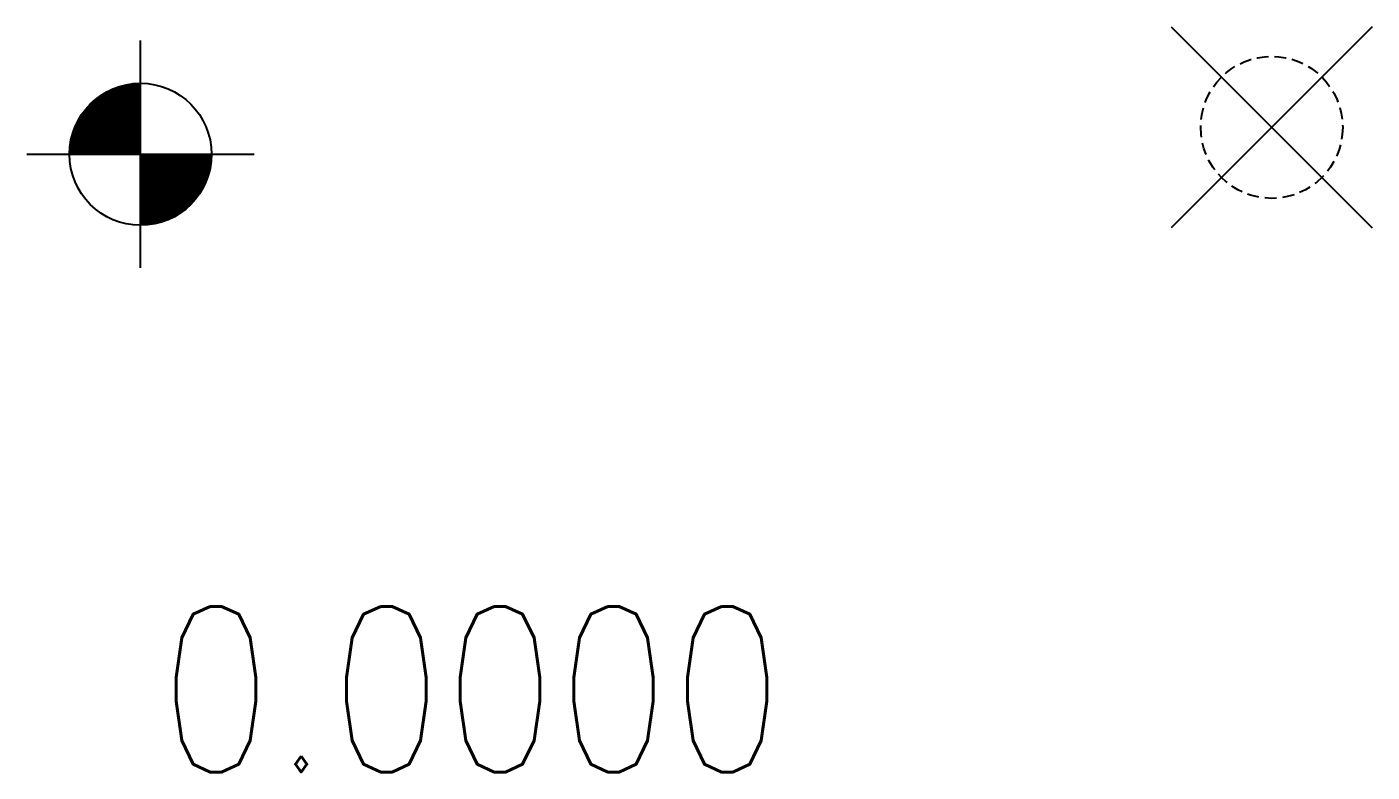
# Model space of a CAD drawing. Header units: inches. Extents: x -39 to 112, y -13 to 70.
# Drawn here: x 83.43 to 111.85, y -13.34 to 2.4 of the extents above; entities that cross this region are included whole.
import ezdxf

# ---------------------------------------------------------------- set-up
doc = ezdxf.new("R2010")
doc.units = ezdxf.units.IN
doc.header["$MEASUREMENT"] = 0
doc.linetypes.add('HIDDEN', pattern=[0.375, 0.25, -0.125])
doc.styles.add('Tags', font='romans.shx')

# ---------------------------------------------------------------- blocks, each defined once
blk = doc.blocks.new('ELEV')
at = {"color": 0}
for p, q in [((0, -2.4), (0, 2.4)), ((-2.4, 0), (2.4, 0))]:
    blk.add_line(p, q, dxfattribs=at)
at = {"color": 0, "const_width": 1.5}
for points in [[(0, 0.75, 0.414214), (-0.75, 0, 1)], [(0, -0.75, 0.414214), (0.75, 0, 1)]]:
    blk.add_lwpolyline(points, format="xyb", dxfattribs=at)
at = {"color": 0}
blk.add_circle((0, 0), 1.5, dxfattribs=at)
at = {"style": 'Tags', "width": 0.8, "flags": 8}
blk.add_attdef('ELEV', (0.394, -13.05), '', height=3.5, dxfattribs=at)
blk = doc.blocks.new('SnapPoint')
for p, q in [((-2.121, 2.121), (2.121, -2.121)), ((2.121, 2.121), (-2.121, -2.121))]:
    blk.add_line(p, q)
at = {"linetype": 'HIDDEN'}
blk.add_circle((0, 0), 1.5, dxfattribs=at)

msp = doc.modelspace()

# ---------------------------------------------------------------- block references
msp.add_blockref('SnapPoint', (109.725, 0.275))
ref = msp.add_blockref('ELEV', (85.826, -0.294))
ref.add_attrib('ELEV', '0.0000', (86.22, -13.344), dxfattribs={"height": 3.5, "style": 'Tags', "width": 0.8})

doc.saveas('drawing.dxf')
